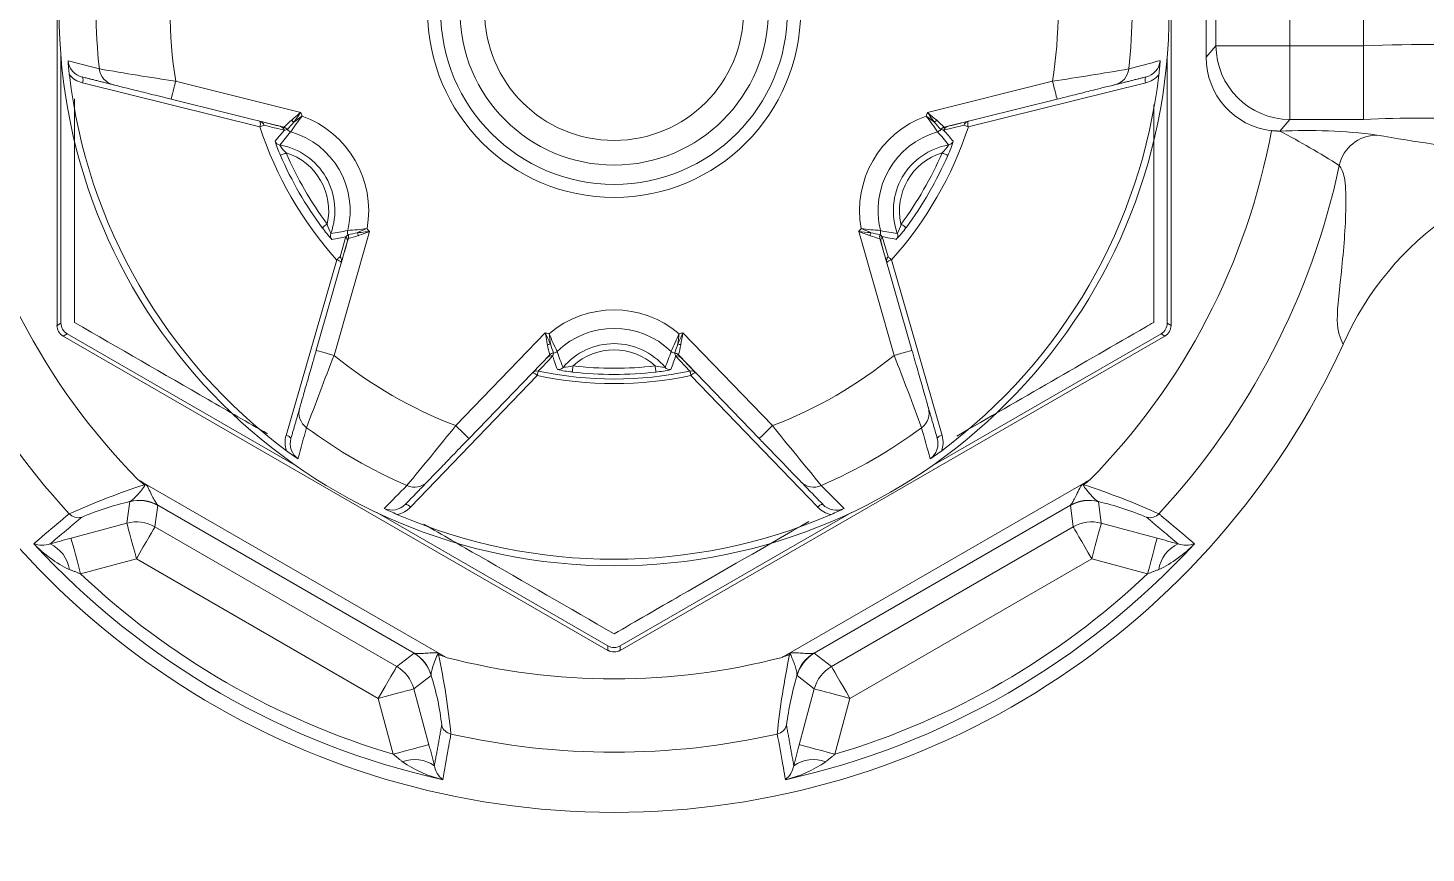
# Model space of a CAD drawing. Extents: x 7 to 113, y 1 to 87.
# Drawn here: x 106.497 to 107.631, y 35.435 to 36.104 of the extents above; entities that cross this region are included whole.
import ezdxf

# ---------------------------------------------------------------- set-up
doc = ezdxf.new("R2010")
doc.units = 0
doc.header["$MEASUREMENT"] = 0
doc.layers.add('OBJECT', color=7, linetype='CONTINUOUS')

msp = doc.modelspace()

# ---------------------------------------------------------------- linework, layer by layer
at = {"layer": 'OBJECT', "lineweight": 15}
for p, q in [((106.5211, 36.3732), (106.5211, 35.8632)), ((107.4243, 35.8632), (107.4243, 36.3732)), ((107.4527, 36.1558), (107.4527, 36.0807)), ((107.4607, 36.1464), (107.4607, 36.09)), ((107.5206, 36.1464), (107.5206, 36.09)), ((107.5802, 36.1464), (107.5802, 36.09)), ((106.5242, 36.0815), (106.5242, 35.8651)), ((107.4212, 35.8651), (107.4212, 36.0815)), ((107.4527, 36.0807), (107.4607, 36.09)), ((107.4607, 36.09), (107.5206, 36.09)), ((107.5206, 36.0301), (107.5206, 36.09)), ((107.5206, 36.09), (107.5802, 36.09)), ((107.5802, 36.0301), (107.5802, 36.09)), ((106.5416, 36.06), (106.6855, 36.0243)), ((106.6172, 36.0613), (106.7187, 36.036)), ((107.2267, 36.036), (107.3282, 36.0613)), ((107.2599, 36.0243), (107.4038, 36.06)), ((106.705, 36.0239), (106.6136, 36.0467)), ((107.3318, 36.0467), (107.2404, 36.0239)), ((106.689, 36.0255), (106.6855, 36.0243)), ((107.2399, 36.0215), (107.2564, 36.0255)), ((107.2599, 36.0243), (107.2564, 36.0255)), ((107.5206, 36.0301), (107.5126, 36.0207)), ((107.5802, 36.0301), (107.5206, 36.0301)), ((106.7744, 35.9394), (106.7456, 35.8388)), ((106.7553, 35.9352), (106.7505, 35.9189)), ((107.1998, 35.8388), (107.171, 35.9394)), ((107.1949, 35.9189), (107.1901, 35.9352)), ((106.7312, 35.843), (106.7572, 35.9336)), ((107.1882, 35.9336), (107.2142, 35.843)), ((106.7478, 35.9164), (106.7067, 35.774)), ((107.2387, 35.774), (107.1976, 35.9164)), ((106.5211, 35.8632), (106.5242, 35.8651)), ((106.5292, 35.8564), (106.5261, 35.8546)), ((106.5261, 35.8546), (106.9677, 35.5996)), ((106.5292, 35.8564), (106.7167, 35.7482)), ((106.8443, 35.7819), (106.9169, 35.8571)), ((106.9777, 35.5996), (107.4193, 35.8546)), ((107.0285, 35.8571), (107.1011, 35.7819)), ((107.2287, 35.7482), (107.4162, 35.8564)), ((107.4193, 35.8546), (107.4162, 35.8564)), ((107.4212, 35.8651), (107.4243, 35.8632)), ((106.9205, 35.8392), (106.8551, 35.7714)), ((107.0225, 35.8384), (107.0342, 35.8262)), ((107.0903, 35.7714), (107.0249, 35.8392)), ((106.8076, 35.7158), (106.9104, 35.8225)), ((107.035, 35.8225), (107.1378, 35.7158)), ((106.5869, 35.738), (106.8363, 35.594)), ((107.1091, 35.594), (107.3585, 35.738)), ((106.5777, 35.7028), (106.58, 35.7203)), ((107.3654, 35.7203), (107.3677, 35.7028)), ((106.6027, 35.7173), (106.6004, 35.6998)), ((106.8106, 35.5974), (106.6027, 35.7174)), ((106.7802, 35.7115), (106.9677, 35.6032)), ((106.9777, 35.6032), (107.1652, 35.7115)), ((107.3427, 35.7174), (107.1348, 35.5974)), ((107.345, 35.6998), (107.3427, 35.7173)), ((106.5324, 35.6907), (106.5777, 35.7028)), ((106.7965, 35.5866), (106.6004, 35.6998)), ((107.345, 35.6998), (107.1489, 35.5866)), ((107.3677, 35.7028), (107.413, 35.6907)), ((106.5854, 35.6739), (106.5401, 35.6617)), ((106.5854, 35.6739), (106.7815, 35.5607)), ((107.1639, 35.5607), (107.36, 35.6739)), ((107.4052, 35.6617), (107.36, 35.6739)), ((106.7965, 35.5866), (106.8105, 35.5973)), ((106.9677, 35.5996), (106.9677, 35.6032)), ((106.9777, 35.6032), (106.9777, 35.5996)), ((107.1349, 35.5973), (107.1489, 35.5866)), ((106.8244, 35.5791), (106.8104, 35.5684)), ((107.1349, 35.5684), (107.121, 35.5791)), ((106.7936, 35.5154), (106.7815, 35.5607)), ((106.8104, 35.5684), (106.8226, 35.5231)), ((107.1228, 35.5231), (107.1349, 35.5684)), ((107.1639, 35.5607), (107.1518, 35.5154))]:
    msp.add_line(p, q, dxfattribs=at)
at = {"layer": 'OBJECT', "lineweight": 15, "flags": 128}
for points in [[(106.6172, 36.0613), (106.6165, 36.0584), (106.6158, 36.0557), (106.6152, 36.0532), (106.6146, 36.051), (106.6142, 36.0492), (106.6138, 36.0478), (106.6136, 36.047), (106.6136, 36.0467)], [(107.3318, 36.0467), (107.3318, 36.047), (107.3316, 36.0478), (107.3312, 36.0492), (107.3308, 36.051), (107.3302, 36.0532), (107.3296, 36.0557), (107.3289, 36.0584), (107.3282, 36.0613)], [(106.7068, 36.0031), (106.7059, 36.0027), (106.7051, 36.0024), (106.7043, 36.002), (106.7036, 36.0017), (106.703, 36.0015), (106.7026, 36.0013), (106.7023, 36.0012), (106.7022, 36.0011)], [(107.2432, 36.0011), (107.2431, 36.0012), (107.2428, 36.0013), (107.2424, 36.0015), (107.2418, 36.0017), (107.2411, 36.002), (107.2403, 36.0024), (107.2395, 36.0027), (107.2386, 36.0031)], [(106.736, 35.9425), (106.7361, 35.9426), (106.7364, 35.9428), (106.7368, 35.943), (106.7373, 35.9434), (106.7379, 35.9439), (106.7386, 35.9444), (106.7393, 35.9449), (106.7401, 35.9455)], [(107.2053, 35.9455), (107.2061, 35.9449), (107.2068, 35.9444), (107.2075, 35.9439), (107.2081, 35.9434), (107.2086, 35.943), (107.209, 35.9428), (107.2092, 35.9426), (107.2093, 35.9425)], [(106.7505, 35.9189), (106.7505, 35.9188), (106.7503, 35.9187), (106.75, 35.9185), (106.7497, 35.9182), (106.7493, 35.9178), (106.7488, 35.9174), (106.7483, 35.9169), (106.7478, 35.9164)], [(107.1949, 35.9189), (107.1949, 35.9188), (107.1951, 35.9187), (107.1953, 35.9185), (107.1957, 35.9182), (107.1961, 35.9178), (107.1965, 35.9174), (107.1971, 35.9169), (107.1976, 35.9164)], [(106.7456, 35.8388), (106.7428, 35.8396), (106.7401, 35.8404), (106.7376, 35.8411), (106.7354, 35.8417), (106.7336, 35.8423), (106.7323, 35.8426), (106.7315, 35.8429), (106.7312, 35.843)], [(107.2142, 35.843), (107.2139, 35.8429), (107.2131, 35.8426), (107.2118, 35.8423), (107.21, 35.8417), (107.2078, 35.8411), (107.2053, 35.8404), (107.2026, 35.8396), (107.1998, 35.8388)], [(106.9112, 35.8262), (106.9111, 35.8261), (106.9111, 35.8259), (106.911, 35.8255), (106.9109, 35.8251), (106.9108, 35.8246), (106.9107, 35.824), (106.9106, 35.8233), (106.9104, 35.8225)], [(106.9394, 35.8304), (106.9393, 35.8294), (106.9392, 35.8285), (106.9391, 35.8277), (106.939, 35.8269), (106.9389, 35.8263), (106.9389, 35.8258), (106.9388, 35.8255), (106.9388, 35.8254)], [(107.0066, 35.8254), (107.0065, 35.8255), (107.0065, 35.8258), (107.0064, 35.8263), (107.0064, 35.8269), (107.0063, 35.8277), (107.0062, 35.8285), (107.0061, 35.8294), (107.006, 35.8304)], [(107.0342, 35.8262), (107.0342, 35.8261), (107.0343, 35.8259), (107.0344, 35.8255), (107.0344, 35.8251), (107.0346, 35.8246), (107.0347, 35.824), (107.0348, 35.8233), (107.035, 35.8225)], [(106.8443, 35.7819), (106.8464, 35.7798), (106.8484, 35.7779), (106.8503, 35.7761), (106.8519, 35.7745), (106.8532, 35.7732), (106.8542, 35.7722), (106.8549, 35.7716), (106.8551, 35.7714)], [(107.1011, 35.7819), (107.099, 35.7798), (107.097, 35.7779), (107.0951, 35.7761), (107.0935, 35.7745), (107.0921, 35.7732), (107.0911, 35.7722), (107.0905, 35.7716), (107.0903, 35.7714)], [(106.5777, 35.7028), (106.5779, 35.702), (106.5784, 35.7002), (106.5791, 35.6974), (106.5801, 35.6938), (106.5812, 35.6895), (106.5825, 35.6846), (106.584, 35.6793), (106.5854, 35.6739)], [(106.6004, 35.6998), (106.6, 35.6991), (106.599, 35.6975), (106.5976, 35.695), (106.5957, 35.6917), (106.5935, 35.6879), (106.591, 35.6835), (106.5882, 35.6788), (106.5854, 35.6739)], [(107.36, 35.6739), (107.3571, 35.6788), (107.3544, 35.6835), (107.3519, 35.6879), (107.3496, 35.6917), (107.3478, 35.695), (107.3463, 35.6975), (107.3454, 35.6991), (107.345, 35.6998)], [(107.36, 35.6739), (107.3614, 35.6793), (107.3628, 35.6846), (107.3642, 35.6895), (107.3653, 35.6938), (107.3663, 35.6974), (107.367, 35.7002), (107.3675, 35.702), (107.3677, 35.7028)], [(106.5324, 35.6907), (106.5326, 35.6899), (106.5331, 35.688), (106.5338, 35.6853), (106.5348, 35.6817), (106.536, 35.6774), (106.5373, 35.6725), (106.5387, 35.6672), (106.5401, 35.6617)], [(107.4052, 35.6617), (107.4067, 35.6672), (107.4081, 35.6725), (107.4094, 35.6774), (107.4106, 35.6817), (107.4115, 35.6853), (107.4123, 35.688), (107.4128, 35.6899), (107.413, 35.6907)], [(106.7815, 35.5607), (106.7843, 35.5656), (106.7871, 35.5703), (106.7896, 35.5747), (106.7918, 35.5785), (106.7937, 35.5818), (106.7951, 35.5842), (106.7961, 35.5859), (106.7965, 35.5866)], [(107.1489, 35.5866), (107.1493, 35.5859), (107.1503, 35.5842), (107.1517, 35.5818), (107.1536, 35.5785), (107.1558, 35.5747), (107.1583, 35.5703), (107.1611, 35.5656), (107.1639, 35.5607)], [(106.7815, 35.5607), (106.787, 35.5621), (106.7922, 35.5635), (106.7971, 35.5648), (106.8014, 35.566), (106.8051, 35.567), (106.8078, 35.5677), (106.8096, 35.5682), (106.8104, 35.5684)], [(107.1349, 35.5684), (107.1358, 35.5682), (107.1376, 35.5677), (107.1403, 35.567), (107.1439, 35.566), (107.1483, 35.5648), (107.1531, 35.5635), (107.1584, 35.5621), (107.1639, 35.5607)], [(106.7936, 35.5154), (106.7991, 35.5168), (106.8044, 35.5183), (106.8093, 35.5196), (106.8136, 35.5207), (106.8172, 35.5217), (106.8199, 35.5224), (106.8218, 35.5229), (106.8226, 35.5231)], [(107.1228, 35.5231), (107.1236, 35.5229), (107.1254, 35.5224), (107.1282, 35.5217), (107.1318, 35.5207), (107.1361, 35.5196), (107.141, 35.5183), (107.1463, 35.5168), (107.1518, 35.5154)]]:
    msp.add_lwpolyline(points, dxfattribs=at)
at = {"layer": 'OBJECT', "lineweight": 15}
for radius in [0.45, 0.1512, 0.1406, 0.125, 0.105]:
    msp.add_circle((106.9727, 36.1182), radius, dxfattribs=at)
for centre, radius, start, end in [((106.9727, 36.1182), 0.36, 170.8963, 189.1037), ((106.9727, 36.1182), 0.36, 350.8963, 9.1037), ((106.9727, 36.1182), 0.42, 173.5827, 186.4173), ((106.9727, 36.1182), 0.42, 353.5827, 6.4173), ((107.5208, 36.0903), 0.0601, 180.228, 269.8004), ((107.6382, 34.5695), 1.5216, 82.764, 92.1845), ((106.7417, 36.0906), 0.2121, 183.4417, 186.533), ((101.5165, 16.8533), 19.8676, 75.30806, 75.38365), ((106.5451, 36.0794), 0.0152, 185.7318, 256.3228), ((107.1459, 39.5162), 3.4952, 260.2732, 261.2999), ((106.5702, 36.0729), 0.015, 186.3302, 255.9743), ((106.8219, 39.3781), 3.3553, 278.6787, 279.7482), ((107.3751, 36.0729), 0.015, 284.0257, 353.6698), ((112.6262, 16.0986), 20.6477, 104.61778, 104.69051), ((107.4003, 36.0794), 0.0152, 283.6018, 354.3436), ((107.2037, 36.0906), 0.2121, 353.467, 356.5583), ((107.5126, 36.0806), 0.0599, 179.9539, 263.3089), ((106.9727, 36.1182), 0.4447, 186.6768, 233.3232), ((106.5465, 36.0798), 0.0204, 220.6094, 256.1207), ((106.5366, 36.0622), 0.00554, 335.9062, 25.8783), ((106.9727, 36.1182), 0.4447, 306.6768, 353.3232), ((107.4088, 36.0622), 0.00554, 154.1217, 204.0938), ((107.3989, 36.0798), 0.0204, 283.8793, 319.3906), ((108.4328, 34.8109), 2.1069, 144.447, 144.715), ((106.9727, 36.1182), 0.267, 197.9465, 198.617), ((106.9727, 36.1182), 0.267, 341.383, 342.0535), ((106.6444, 35.3306), 0.9146, 49.8381, 50.4563), ((106.6842, 36.0239), 0.005, 18.057, 75.9824), ((106.6804, 36.0265), 0.00556, 336.681, 23.8449), ((106.7008, 36.0198), 0.00499, 19.831, 75.9982), ((106.7687, 35.9624), 0.0885, 130.5862, 135.9882), ((106.8039, 35.9435), 0.1241, 137.1262, 140.7354), ((106.9022, 35.8922), 0.2305, 142.3547, 146.2675), ((106.7052, 36.0213), 0.0102, 40.4498, 54.7304), ((106.9542, 35.7161), 0.3943, 126.5051, 127.7243), ((106.6922, 35.9563), 0.0815, 349.7036, 70.2964), ((107.2532, 35.9563), 0.0815, 109.7036, 190.2964), ((107.0437, 35.8926), 0.2299, 33.7269, 37.6508), ((106.9912, 35.7161), 0.3943, 52.2757, 53.4949), ((107.2402, 36.0213), 0.0102, 125.2696, 139.5502), ((107.1414, 35.9434), 0.1242, 39.2668, 42.8715), ((107.1693, 35.9545), 0.0993, 44.3056, 49.1201), ((107.2446, 36.0198), 0.00499, 104.0018, 160.169), ((107.2611, 36.0239), 0.005, 104.0176, 161.943), ((107.265, 36.0265), 0.00556, 156.1551, 203.319), ((107.6242, 35.1483), 0.883, 80.4996, 92.8567), ((106.9727, 36.1182), 0.5417, 190.3234, 224.5811), ((106.9727, 36.1182), 0.3022, 198.1041, 221.8959), ((106.8587, 35.8888), 0.1981, 138.4539, 142.4648), ((106.7038, 36.019), 0.005, 36.5467, 75.9616), ((106.7038, 36.0191), 0.00499, 36.2926, 75.9892), ((106.7119, 36.025), 0.005, 216.5274, 254.0032), ((106.6922, 35.9563), 0.0665, 345.9657, 74.0343), ((107.2532, 35.9563), 0.0665, 105.9657, 194.0343), ((106.9727, 36.1182), 0.3022, 318.1041, 341.8959), ((107.2335, 36.025), 0.005, 285.9968, 323.4726), ((107.0917, 35.893), 0.1916, 37.4674, 41.6139), ((107.2416, 36.019), 0.005, 104.0384, 143.4533), ((107.2416, 36.0191), 0.00499, 104.0108, 143.7074), ((107.2341, 36.0006), 0.0217, 74.3823, 80.6851), ((107.0783, 35.8749), 0.2182, 39.1465, 42.2158), ((106.9727, 36.1182), 0.5417, 315.4189, 349.6766), ((107.535, 35.5924), 0.4289, 82.4981, 93.0043), ((107.2397, 35.4928), 0.5942, 57.3071, 62.6698), ((107.5913, 35.9863), 0.0313, 90.5579, 167.8085), ((107.8392, 37.4109), 1.4152, 259.9002, 267.616), ((106.7025, 36.0144), 0.005, 201.0591, 259.8717), ((106.7626, 36.0304), 0.0671, 195.3878, 205.8867), ((106.6922, 35.9563), 0.0541, 340.0798, 79.9202), ((106.7212, 36.0199), 0.0221, 208.1087, 229.4319), ((106.6922, 35.9563), 0.0491, 347.2936, 72.7064), ((106.9727, 36.1182), 0.2898, 203.404, 216.596), ((107.2532, 35.9563), 0.0541, 100.0798, 199.9202), ((107.2532, 35.9563), 0.0491, 107.2936, 192.7064), ((106.9727, 36.1182), 0.2898, 323.404, 336.596), ((107.2171, 36.0257), 0.0312, 313.6951, 328.7643), ((107.1813, 36.031), 0.0688, 334.2391, 344.4864), ((107.2429, 36.0144), 0.005, 280.1283, 338.9409), ((106.9727, 36.1182), 0.6012, 192.0302, 222.7145), ((106.9727, 36.1182), 0.2948, 203.404, 216.596), ((106.9727, 36.1182), 0.2948, 323.404, 336.596), ((106.9727, 36.1182), 0.6012, 317.2855, 347.9698), ((107.793, 35.7468), 0.2505, 92.8861, 156.2096), ((106.7704, 35.9529), 0.0312, 193.6986, 208.7609), ((107.1835, 35.9496), 0.0222, 328.1333, 349.4072), ((106.7929, 35.9812), 0.0687, 214.237, 224.4864), ((106.7477, 35.9361), 0.005, 160.1185, 218.9464), ((106.718, 36.1282), 0.192, 277.4747, 281.6124), ((106.7092, 36.1481), 0.2179, 279.1429, 282.2178), ((106.7402, 35.9507), 0.0217, 314.3727, 320.6843), ((106.7515, 35.9319), 0.00499, 344.0097, 40.1568), ((106.7615, 35.9389), 0.005, 166.0017, 203.4681), ((106.7414, 36.173), 0.2333, 273.7542, 277.6205), ((106.7524, 35.9349), 0.00499, 344.0052, 23.6994), ((106.7371, 36.0588), 0.1235, 279.2541, 282.8812), ((106.7524, 35.935), 0.005, 344.0383, 23.4542), ((106.7357, 36.0196), 0.0886, 284.013, 289.4103), ((106.6229, 36.285), 0.3744, 292.242, 293.526), ((106.755, 35.935), 0.0102, 5.3047, 19.5253), ((106.5196, 36.6197), 0.7265, 289.758, 290.5363), ((106.9727, 36.1182), 0.267, 221.383, 222.0535), ((106.9727, 36.1182), 0.267, 317.9465, 318.617), ((107.3447, 37.7189), 1.788, 264.4231, 264.7388), ((107.4258, 36.6197), 0.7265, 249.4637, 250.242), ((107.2034, 36.1676), 0.2279, 262.3337, 266.2916), ((107.3225, 36.285), 0.3744, 246.474, 247.758), ((107.1904, 35.935), 0.0102, 160.4747, 174.6953), ((107.2097, 36.0195), 0.0886, 250.5888, 255.9879), ((107.2091, 36.0629), 0.1277, 257.1784, 260.6863), ((107.193, 35.935), 0.005, 156.5458, 195.9617), ((107.193, 35.9349), 0.00499, 156.3006, 195.9948), ((107.1838, 35.9389), 0.005, 336.5319, 13.9983), ((107.2282, 36.1333), 0.1972, 258.4418, 262.4711), ((107.1939, 35.9319), 0.00499, 139.8432, 195.9903), ((107.1538, 35.9801), 0.067, 315.383, 325.8936), ((107.1977, 35.9361), 0.005, 321.0536, 19.8815), ((106.7471, 35.9109), 0.00556, 36.1607, 83.3164), ((106.7468, 35.9156), 0.005, 344.0117, 41.9474), ((107.1986, 35.9156), 0.005, 138.0526, 195.9883), ((107.1983, 35.9109), 0.00556, 96.6836, 143.8393), ((106.9727, 35.7943), 0.0815, 49.7036, 130.2964), ((106.531, 35.8632), 0.01, 179.9965, 240.0049), ((106.5342, 35.8651), 0.01, 179.996, 240.0054), ((108.7132, 36.6734), 1.9731, 204.4378, 204.7239), ((106.9727, 36.1182), 0.267, 257.9465, 258.617), ((107.1342, 35.9446), 0.2316, 202.3647, 206.2589), ((107.3143, 35.9015), 0.3968, 186.5102, 187.7215), ((106.9727, 35.7943), 0.0665, 45.9657, 134.0343), ((106.8091, 35.9456), 0.2339, 333.7602, 337.6161), ((106.6311, 35.9015), 0.3968, 352.2785, 353.4898), ((106.9727, 36.1182), 0.267, 281.383, 282.0535), ((106.2277, 35.9912), 0.8119, 349.8003, 350.4967), ((107.4112, 35.8651), 0.01, 299.9951, 0.0035), ((107.4143, 35.8632), 0.01, 299.9946, 0.004), ((106.9727, 36.1182), 0.65, 204.5823, 335.4177), ((106.9229, 35.8381), 0.0102, 100.4756, 114.698), ((107.0058, 35.8637), 0.0887, 190.5911, 195.986), ((107.0396, 35.8847), 0.124, 197.1255, 200.736), ((106.9727, 35.7943), 0.0541, 40.0798, 139.9202), ((106.9727, 35.7943), 0.0491, 47.2936, 132.7064), ((106.9059, 35.8846), 0.1239, 339.2625, 342.876), ((107.0225, 35.8381), 0.0102, 65.302, 79.5244), ((106.9395, 35.8637), 0.0888, 344.0173, 349.4056), ((109.8737, 34.6179), 3.3579, 158.6793, 159.748), ((106.9727, 36.1182), 0.36, 230.8963, 249.1037), ((106.6831, 36.0547), 0.3229, 314.9387, 317.9472), ((106.922, 35.8335), 0.00499, 79.8377, 135.9932), ((106.9241, 35.8358), 0.005, 96.5327, 135.9758), ((106.9241, 35.8358), 0.00499, 96.3163, 135.9835), ((106.923, 35.8457), 0.00501, 276.5457, 313.9868), ((107.1142, 35.9048), 0.1979, 198.4521, 202.4661), ((106.8367, 35.9027), 0.192, 337.472, 341.6098), ((106.8144, 35.9052), 0.2186, 339.1476, 342.2116), ((107.0224, 35.8457), 0.00501, 226.0132, 263.4543), ((107.0212, 35.8358), 0.005, 44.0242, 83.4673), ((107.0213, 35.8358), 0.00499, 44.0165, 83.6837), ((107.0014, 35.833), 0.0218, 14.3929, 20.6655), ((107.0234, 35.8335), 0.00499, 44.0068, 100.1623), ((106.9727, 36.1182), 0.36, 290.8963, 309.1037), ((104.0481, 34.609), 3.3831, 20.256, 21.3167), ((106.9101, 35.8213), 0.00499, 78.0508, 136.0001), ((106.9059, 35.8192), 0.00556, 36.6852, 83.8532), ((106.9727, 36.1182), 0.3022, 258.1041, 281.8959), ((106.9727, 36.1182), 0.2985, 258.1041, 281.8959), ((106.9275, 35.8324), 0.005, 261.041, 319.8949), ((106.9436, 35.8923), 0.067, 255.3804, 265.8928), ((106.9321, 35.8512), 0.022, 268.0714, 289.4609), ((106.9727, 36.1182), 0.2948, 263.404, 276.596), ((106.9727, 36.1182), 0.2898, 263.404, 276.596), ((107.0147, 35.8603), 0.0312, 253.6952, 268.7724), ((107.0015, 35.8939), 0.0687, 274.2319, 284.4949), ((107.0179, 35.8324), 0.005, 220.1051, 278.959), ((107.0353, 35.8213), 0.00499, 43.9999, 101.9492), ((107.0394, 35.8192), 0.00556, 96.1468, 143.3148), ((106.9727, 36.8182), 3.0068, 199.7991, 266.1975), ((106.9727, 36.8182), 3.0068, 273.8025, 340.2009), ((106.9727, 36.8182), 2.9472, 200.4368, 266.0663), ((106.7322, 35.7923), 0.015, 164.0239, 233.6728), ((106.9727, 36.8182), 2.9472, 273.9337, 339.5632), ((107.2131, 35.7923), 0.015, 306.3272, 15.9761), ((87.6898, 40.9904), 19.7337, 344.61521, 344.69131), ((106.9727, 36.1182), 0.42, 233.5827, 246.4173), ((104.1807, 37.9149), 3.4124, 320.2604, 321.312), ((109.7262, 37.8835), 3.3627, 218.6803, 219.7474), ((106.9727, 36.1182), 0.42, 293.5827, 306.4173), ((127.9676, 41.4602), 21.5091, 195.31184, 195.38165), ((106.7263, 35.7683), 0.0204, 163.8524, 199.4212), ((106.7061, 35.7685), 0.00554, 34.1359, 84.0761), ((106.7252, 35.7673), 0.0151, 163.5075, 234.4367), ((107.2201, 35.7673), 0.0152, 305.5946, 16.4612), ((107.2392, 35.7685), 0.00554, 95.9239, 145.8641), ((106.9727, 36.8182), 3.76, 279.0637, 343.7593), ((106.8318, 35.9298), 0.2095, 233.4483, 236.5779), ((107.1136, 35.9298), 0.2095, 303.4221, 306.5517), ((106.7778, 35.1622), 0.6012, 108.01, 114.242), ((106.5259, 35.7822), 0.0818, 323.8264, 324.4202), ((120.8427, 21.8457), 19.7467, 135.30852, 135.38457), ((106.8107, 35.747), 0.015, 246.3263, 315.9794), ((107.1347, 35.747), 0.015, 224.0206, 293.6737), ((93.4807, 22.2192), 19.2153, 44.61438, 44.69253), ((107.4195, 35.7822), 0.0818, 215.5798, 216.1736), ((107.1676, 35.1622), 0.6012, 65.758, 71.99), ((106.6266, 35.511), 0.2144, 102.5786, 113.5981), ((106.5877, 35.6912), 0.03, 60.0662, 104.9356), ((106.5878, 35.6913), 0.03, 60.2556, 104.644), ((107.3576, 35.6913), 0.03, 75.356, 119.7444), ((107.3577, 35.6912), 0.03, 75.0644, 119.9338), ((107.3187, 35.511), 0.2144, 66.4019, 77.4214), ((106.5383, 35.7172), 0.01, 222.5874, 284.5515), ((106.7925, 35.7286), 0.0152, 245.7293, 316.3256), ((106.8781, 35.898), 0.205, 243.3885, 246.5861), ((106.7929, 35.73), 0.0205, 280.6165, 316.1079), ((106.9727, 36.1182), 0.4447, 246.6768, 293.3232), ((106.8031, 35.7125), 0.00554, 35.9022, 85.8772), ((107.1423, 35.7125), 0.00554, 94.1228, 144.0978), ((107.1525, 35.73), 0.0205, 223.8921, 259.3835), ((107.1529, 35.7285), 0.0152, 223.5982, 294.3468), ((107.0673, 35.898), 0.205, 293.4139, 296.6115), ((107.4071, 35.7172), 0.01, 255.4485, 317.4126), ((106.5854, 35.6738), 0.03, 60.0657, 104.9331), ((107.36, 35.6738), 0.03, 75.0669, 119.9343), ((106.9727, 36.1182), 0.6388, 222.5667, 257.4333), ((106.509, 35.7035), 0.0186, 248.6018, 290.0047), ((106.5717, 35.7515), 0.0954, 223.2681, 244.8167), ((106.5041, 35.6611), 0.0273, 8.6268, 65.5155), ((106.9727, 36.1182), 0.6388, 282.5667, 317.4333), ((107.3737, 35.7515), 0.0954, 295.1833, 316.7319), ((107.4413, 35.6611), 0.0273, 114.4845, 171.3732), ((107.4364, 35.7035), 0.0186, 249.9953, 291.3982), ((106.9727, 36.1182), 0.6289, 226.5431, 253.4569), ((106.9727, 36.1182), 0.6289, 286.5431, 313.4569), ((106.7954, 35.5713), 0.03, 15.0677, 59.9326), ((106.7954, 35.5714), 0.03, 15.3608, 59.74), ((106.2029, 35.8775), 0.6875, 335.8562, 335.9269), ((106.2456, 35.472), 0.5978, 5.7405, 12.0077), ((106.9727, 36.1182), 0.5417, 255.4189, 284.5811), ((106.9727, 35.6119), 0.01, 239.9929, 300.0071), ((106.9727, 35.6083), 0.01, 240.0055, 299.9945), ((107.7505, 35.464), 0.6491, 168.24, 174.0118), ((107.7425, 35.8775), 0.6875, 204.0731, 204.1438), ((107.1499, 35.5714), 0.03, 120.26, 164.6392), ((107.15, 35.5713), 0.03, 120.0674, 164.9323), ((106.7814, 35.5606), 0.03, 15.0677, 59.9325), ((107.164, 35.5606), 0.03, 120.0675, 164.9323), ((106.6199, 35.5149), 0.2144, 6.4012, 17.4209), ((107.3728, 35.505), 0.2625, 163.592, 172.5858), ((106.8425, 35.5415), 0.01, 195.4491, 257.4161), ((107.1028, 35.5415), 0.01, 282.5839, 344.5509), ((106.9727, 36.1182), 0.6012, 257.2855, 282.7145), ((106.8111, 35.4838), 0.0273, 54.4849, 111.3724), ((106.8555, 35.5873), 0.0951, 235.1512, 256.7642), ((106.8453, 35.5093), 0.0186, 190.0079, 231.3866), ((107.0899, 35.5873), 0.0951, 283.2358, 304.8488), ((107.1, 35.5093), 0.0186, 308.6134, 349.9921), ((107.1343, 35.4838), 0.0273, 68.6276, 125.5151)]:
    msp.add_arc(centre, radius, start, end, dxfattribs=at)
for points in [[(106.5666, 36.0584), (106.5415, 36.0647)], [(107.4038, 36.0647), (107.3788, 36.0584)], [(106.6855, 36.0288), (106.702, 36.0247)], [(107.2434, 36.0247), (107.2599, 36.0288)], [(106.705, 36.0239), (106.705, 36.0239)], [(106.7078, 36.022), (106.7078, 36.022)], [(107.2376, 36.022), (107.2376, 36.022)], [(107.2404, 36.0239), (107.2404, 36.0239)], [(107.5056, 36.0212), (107.5126, 36.0207)], [(106.7569, 35.9369), (106.757, 35.9369)], [(107.1884, 35.9369), (107.1885, 35.9369)], [(106.7563, 35.9306), (106.7516, 35.9142)], [(106.7572, 35.9336), (106.7572, 35.9336)], [(107.1882, 35.9336), (107.1882, 35.9336)], [(107.1938, 35.9142), (107.1891, 35.9306)], [(106.9065, 35.8247), (106.9184, 35.837)], [(106.9205, 35.8392), (106.9205, 35.8393)], [(106.9236, 35.8408), (106.9236, 35.8407)], [(107.0218, 35.8407), (107.0218, 35.8408)], [(107.0248, 35.8393), (107.0249, 35.8392)], [(107.027, 35.837), (107.0388, 35.8247)], [(106.7107, 35.7716), (106.7179, 35.7965)], [(107.2275, 35.7965), (107.2347, 35.7716)], [(106.8215, 35.7366), (106.8035, 35.7181)], [(107.1419, 35.7181), (107.1239, 35.7366)], [(106.58, 35.7203), (106.5802, 35.7204)], [(107.3652, 35.7204), (107.3654, 35.7203)], [(106.5408, 35.7075), (106.5154, 35.6859)], [(106.6027, 35.7174), (106.6027, 35.7173)], [(107.3427, 35.7173), (107.3427, 35.7174)], [(107.43, 35.6859), (107.4046, 35.7075)], [(106.5154, 35.6859), (106.5324, 35.6907)], [(107.413, 35.6907), (107.43, 35.6859)], [(106.5401, 35.6617), (106.5311, 35.6652)], [(107.4143, 35.6652), (107.4052, 35.6617)], [(106.8105, 35.5973), (106.8106, 35.5974)], [(107.1348, 35.5974), (107.1349, 35.5973)], [(106.8244, 35.5794), (106.8244, 35.5791)], [(107.121, 35.5791), (107.121, 35.5794)], [(106.827, 35.5061), (106.8329, 35.5388)], [(107.1125, 35.5388), (107.1184, 35.5061)], [(106.8011, 35.5093), (106.7936, 35.5154)], [(106.8226, 35.5231), (106.827, 35.5061)], [(107.1184, 35.5061), (107.1228, 35.5231)], [(107.1518, 35.5154), (107.1443, 35.5093)]]:
    msp.add_open_spline(points, degree=1, dxfattribs=at)
for points, knots in [([(106.6136, 36.0467), (106.6079, 36.0481), (106.5966, 36.0509), (106.5818, 36.0546), (106.5714, 36.0572), (106.5673, 36.0582), (106.5667, 36.0584), (106.5666, 36.0584)], [0, 0, 0, 0, 0.244965, 0.490376, 0.723034, 0.938926, 1, 1, 1, 1]), ([(107.3788, 36.0584), (107.378, 36.0582), (107.3766, 36.0579), (107.3686, 36.0559), (107.3571, 36.053), (107.3442, 36.0498), (107.3355, 36.0476), (107.3318, 36.0467)], [0, 0, 0, 0, 0.20417, 0.408137, 0.617899, 0.840882, 1, 1, 1, 1]), ([(106.5352, 36.047), (106.5352, 36.0286), (106.5352, 35.9677), (106.5352, 35.9076), (106.5352, 35.8656)], [0, 0, 0, 0, 0.301747, 1, 1, 1, 1]), ([(106.7111, 36.0296), (106.7118, 36.0302), (106.7142, 36.0322), (106.7168, 36.0344), (106.7186, 36.0359), (106.7187, 36.036)], [0, 0, 0, 0, 0.30607, 0.981663, 1, 1, 1, 1]), ([(107.2324, 36.0279), (107.2319, 36.0287), (107.2301, 36.0312), (107.2281, 36.034), (107.2267, 36.0359), (107.2267, 36.036)], [0, 0, 0, 0, 0.305803, 0.981651, 1, 1, 1, 1]), ([(107.4102, 35.8656), (107.4102, 35.9073), (107.4102, 35.9658), (107.4102, 36.0251), (107.4102, 36.0422)], [0, 0, 0, 0, 0.71122, 1, 1, 1, 1]), ([(106.7055, 36.0215), (106.7053, 36.0215), (106.7047, 36.0217), (106.7018, 36.0224), (106.6964, 36.0237), (106.6917, 36.0248), (106.689, 36.0255)], [0, 0, 0, 0, 0.024416, 0.122079, 0.512732, 1, 1, 1, 1]), ([(106.702, 36.0247), (106.7021, 36.0246), (106.703, 36.0244), (106.7041, 36.0241), (106.705, 36.0239)], [0, 0, 0, 0, 0.150182, 1, 1, 1, 1]), ([(107.2404, 36.0239), (107.2408, 36.024), (107.2419, 36.0243), (107.2428, 36.0245), (107.2434, 36.0247)], [0, 0, 0, 0, 0.32317, 1, 1, 1, 1]), ([(106.6979, 36.0126), (106.6994, 36.0144), (106.7019, 36.0175), (106.7044, 36.0203), (106.7055, 36.0215)], [0, 0, 0, 0, 0.598184, 1, 1, 1, 1]), ([(106.7078, 36.022), (106.7071, 36.0219), (106.7063, 36.0217), (106.7056, 36.0215), (106.7055, 36.0215)], [0, 0, 0, 0, 0.849806, 1, 1, 1, 1]), ([(107.5638, 35.8478), (107.5615, 35.8528), (107.5569, 35.863), (107.5632, 35.9102), (107.5666, 35.9546), (107.5655, 35.985), (107.5623, 35.9903), (107.5607, 35.9929)], [0, 0, 0, 0, 0.239384, 0.493145, 0.754612, 0.880288, 1, 1, 1, 1]), ([(106.7646, 35.9384), (106.7656, 35.9385), (106.7686, 35.9388), (106.772, 35.9391), (106.7744, 35.9394), (106.7744, 35.9394)], [0, 0, 0, 0, 0.305813, 0.98165, 1, 1, 1, 1]), ([(107.1885, 35.9369), (107.1889, 35.9364), (107.1895, 35.9358), (107.19, 35.9352), (107.1901, 35.9352)], [0, 0, 0, 0, 0.849806, 1, 1, 1, 1]), ([(107.2016, 35.933), (107.1992, 35.9334), (107.1954, 35.9341), (107.1916, 35.9348), (107.1901, 35.9352)], [0, 0, 0, 0, 0.598184, 1, 1, 1, 1]), ([(106.7572, 35.9336), (106.7571, 35.9332), (106.7567, 35.932), (106.7565, 35.9312), (106.7563, 35.9306)], [0, 0, 0, 0, 0.32317, 1, 1, 1, 1]), ([(107.1891, 35.9306), (107.189, 35.9307), (107.1888, 35.9315), (107.1885, 35.9326), (107.1882, 35.9336)], [0, 0, 0, 0, 0.150182, 1, 1, 1, 1]), ([(106.5352, 35.8656), (106.5712, 35.8448), (106.6231, 35.8149), (106.6756, 35.7845), (106.6917, 35.7753)], [0, 0, 0, 0, 0.695136, 1, 1, 1, 1]), ([(106.9186, 35.8474), (106.9185, 35.8483), (106.9179, 35.8513), (106.9173, 35.8547), (106.9169, 35.857), (106.9169, 35.8571)], [0, 0, 0, 0, 0.306069, 0.981678, 1, 1, 1, 1]), ([(107.0244, 35.8481), (107.0247, 35.849), (107.026, 35.8518), (107.0275, 35.8549), (107.0284, 35.857), (107.0285, 35.8571)], [0, 0, 0, 0, 0.305821, 0.981641, 1, 1, 1, 1]), ([(107.2505, 35.7734), (107.3018, 35.803), (107.3554, 35.834), (107.408, 35.8644), (107.4102, 35.8656)], [0, 0, 0, 0, 0.958358, 1, 1, 1, 1]), ([(106.7179, 35.7965), (106.7181, 35.7972), (106.7185, 35.7986), (106.7207, 35.8066), (106.724, 35.8179), (106.7277, 35.8307), (106.7301, 35.8393), (106.7312, 35.843)], [0, 0, 0, 0, 0.20417, 0.40814, 0.617899, 0.840883, 1, 1, 1, 1]), ([(106.9184, 35.837), (106.9185, 35.8371), (106.9191, 35.8377), (106.9199, 35.8385), (106.9205, 35.8392)], [0, 0, 0, 0, 0.150182, 1, 1, 1, 1]), ([(106.9236, 35.8407), (106.9233, 35.84), (106.9231, 35.8393), (106.9229, 35.8386), (106.9228, 35.8384)], [0, 0, 0, 0, 0.849807, 1, 1, 1, 1]), ([(106.9267, 35.8274), (106.9259, 35.8296), (106.9245, 35.8333), (106.9233, 35.837), (106.9228, 35.8384)], [0, 0, 0, 0, 0.598184, 1, 1, 1, 1]), ([(107.0249, 35.8392), (107.0251, 35.839), (107.026, 35.8381), (107.0266, 35.8374), (107.027, 35.837)], [0, 0, 0, 0, 0.32317, 1, 1, 1, 1]), ([(107.2142, 35.843), (107.2158, 35.8374), (107.219, 35.8262), (107.2232, 35.8115), (107.2262, 35.8012), (107.2273, 35.7971), (107.2275, 35.7966), (107.2275, 35.7965)], [0, 0, 0, 0, 0.244969, 0.490375, 0.723032, 0.938925, 1, 1, 1, 1]), ([(106.8551, 35.7714), (106.851, 35.7673), (106.843, 35.7589), (106.8324, 35.7479), (106.8249, 35.7402), (106.8219, 35.7371), (106.8215, 35.7367), (106.8215, 35.7366)], [0, 0, 0, 0, 0.244966, 0.490376, 0.723034, 0.938926, 1, 1, 1, 1]), ([(107.1239, 35.7366), (107.1234, 35.7372), (107.1223, 35.7383), (107.1166, 35.7442), (107.1084, 35.7527), (107.0992, 35.7622), (107.0929, 35.7687), (107.0903, 35.7714)], [0, 0, 0, 0, 0.20417, 0.408136, 0.617896, 0.84088, 1, 1, 1, 1]), ([(107.2387, 35.774), (107.2391, 35.7717), (107.24, 35.7676), (107.2388, 35.7634), (107.2383, 35.7616)], [0, 0, 0, 0, 0.552192, 1, 1, 1, 1]), ([(106.5802, 35.7204), (106.5809, 35.7208), (106.5822, 35.7216), (106.5848, 35.7242), (106.5878, 35.7275), (106.5902, 35.7305), (106.5916, 35.7324), (106.592, 35.733), (106.5922, 35.7334), (106.5922, 35.7336), (106.5922, 35.7337), (106.5922, 35.7338), (106.5922, 35.7339), (106.5921, 35.7339), (106.592, 35.7339), (106.5919, 35.7339), (106.5919, 35.7339)], [0, 0, 0, 0, 0.195254, 0.405032, 0.631158, 0.871025, 0.919812, 0.95032, 0.968708, 0.974994, 0.981366, 0.984371, 0.988051, 0.991381, 0.998346, 1, 1, 1, 1]), ([(106.5919, 35.7339), (106.5906, 35.735), (106.5889, 35.7364), (106.5873, 35.7377), (106.5869, 35.738)], [0, 0, 0, 0, 0.779282, 1, 1, 1, 1]), ([(106.5869, 35.738), (106.5872, 35.7378), (106.5891, 35.7367), (106.5909, 35.7356), (106.5924, 35.7346)], [0, 0, 0, 0, 0.1791, 1, 1, 1, 1]), ([(106.5924, 35.7346), (106.5925, 35.7346), (106.5928, 35.7344), (106.5932, 35.734), (106.5937, 35.7335), (106.5941, 35.7329), (106.5946, 35.732), (106.5959, 35.7296), (106.5976, 35.726), (106.5998, 35.7218), (106.6014, 35.719), (106.6023, 35.7177), (106.6026, 35.7174), (106.6027, 35.7174)], [0, 0, 0, 0, 0.01877, 0.038241, 0.073801, 0.102203, 0.141004, 0.1965, 0.444, 0.659501, 0.842811, 0.961683, 1, 1, 1, 1]), ([(107.3427, 35.7174), (107.343, 35.7177), (107.3437, 35.7184), (107.3454, 35.7215), (107.3477, 35.7258), (107.3497, 35.7301), (107.3512, 35.733), (107.3521, 35.734), (107.3526, 35.7344), (107.3528, 35.7345), (107.353, 35.7346)], [0, 0, 0, 0, 0.122275, 0.31742, 0.550885, 0.808427, 0.924582, 0.961079, 0.979101, 1, 1, 1, 1]), ([(107.353, 35.7346), (107.3545, 35.7356), (107.3563, 35.7367), (107.3582, 35.7378), (107.3585, 35.738)], [0, 0, 0, 0, 0.8209, 1, 1, 1, 1]), ([(107.3535, 35.7339), (107.3534, 35.7339), (107.3533, 35.7339), (107.3532, 35.7339), (107.3532, 35.7338), (107.3532, 35.7337), (107.3531, 35.7336), (107.3533, 35.7332), (107.3542, 35.7318), (107.3566, 35.7287), (107.3601, 35.7246), (107.3632, 35.7215), (107.3647, 35.7207), (107.3652, 35.7204)], [0, 0, 0, 0, 0.006249, 0.01087, 0.014177, 0.017458, 0.0218, 0.032043, 0.073943, 0.240404, 0.569586, 0.838894, 1, 1, 1, 1]), ([(107.3585, 35.738), (107.3581, 35.7377), (107.3565, 35.7364), (107.3548, 35.735), (107.3535, 35.7339)], [0, 0, 0, 0, 0.220718, 1, 1, 1, 1]), ([(106.5022, 35.6861), (106.5028, 35.6866), (106.5059, 35.6893), (106.5155, 35.6974), (106.5245, 35.7049), (106.531, 35.7104)], [0, 0, 0, 0, 0.064852, 0.324259, 1, 1, 1, 1]), ([(107.4144, 35.7104), (107.4151, 35.7099), (107.4182, 35.7072), (107.4277, 35.6991), (107.4367, 35.6916), (107.4432, 35.6861)], [0, 0, 0, 0, 0.06485, 0.324257, 1, 1, 1, 1]), ([(106.8185, 35.7021), (106.8335, 35.6934), (106.8852, 35.6635), (106.9364, 35.634), (106.9727, 35.613)], [0, 0, 0, 0, 0.288884, 1, 1, 1, 1]), ([(106.9727, 35.613), (106.9905, 35.6233), (107.0427, 35.6535), (107.0957, 35.684), (107.1305, 35.7041)], [0, 0, 0, 0, 0.342334, 1, 1, 1, 1]), ([(106.8106, 35.5974), (106.8107, 35.5973), (106.8111, 35.5972), (106.8128, 35.5971), (106.8159, 35.5971), (106.8206, 35.5973), (106.8246, 35.5976), (106.8273, 35.5977), (106.8282, 35.5977), (106.829, 35.5976), (106.8297, 35.5975), (106.8302, 35.5973), (106.8305, 35.5972), (106.8306, 35.5971)], [0, 0, 0, 0, 0.058736, 0.157335, 0.340607, 0.556083, 0.803546, 0.859021, 0.897826, 0.926227, 0.961772, 0.981242, 1, 1, 1, 1]), ([(106.8303, 35.5963), (106.8303, 35.5964), (106.8302, 35.5964), (106.8301, 35.5965), (106.83, 35.5965), (106.83, 35.5965), (106.8298, 35.5964), (106.8295, 35.5961), (106.8288, 35.5946), (106.8273, 35.591), (106.8255, 35.5859), (106.8244, 35.5816), (106.8244, 35.58), (106.8244, 35.5794)], [0, 0, 0, 0, 0.006253, 0.010875, 0.014162, 0.017461, 0.021804, 0.03203, 0.07395, 0.240402, 0.569569, 0.838898, 1, 1, 1, 1]), ([(106.8363, 35.594), (106.8359, 35.5942), (106.8339, 35.5949), (106.8319, 35.5957), (106.8303, 35.5963)], [0, 0, 0, 0, 0.220681, 1, 1, 1, 1]), ([(106.8306, 35.5971), (106.8322, 35.5962), (106.8341, 35.5952), (106.836, 35.5942), (106.8363, 35.594)], [0, 0, 0, 0, 0.820947, 1, 1, 1, 1]), ([(107.1091, 35.594), (107.1094, 35.5942), (107.1113, 35.5952), (107.1132, 35.5962), (107.1148, 35.5971)], [0, 0, 0, 0, 0.179053, 1, 1, 1, 1]), ([(107.1151, 35.5963), (107.1135, 35.5957), (107.1115, 35.5949), (107.1095, 35.5942), (107.1091, 35.594)], [0, 0, 0, 0, 0.779319, 1, 1, 1, 1]), ([(107.1148, 35.5971), (107.1149, 35.5972), (107.1152, 35.5973), (107.1157, 35.5975), (107.1171, 35.5978), (107.1203, 35.5976), (107.125, 35.5973), (107.1299, 35.597), (107.1334, 35.5971), (107.1344, 35.5973), (107.1348, 35.5974)], [0, 0, 0, 0, 0.02089, 0.038901, 0.075399, 0.191561, 0.449114, 0.682568, 0.877728, 1, 1, 1, 1]), ([(107.121, 35.5794), (107.121, 35.58), (107.121, 35.5814), (107.1201, 35.5848), (107.1187, 35.5894), (107.117, 35.5933), (107.1161, 35.5958), (107.1156, 35.5964), (107.1155, 35.5965), (107.1154, 35.5965), (107.1153, 35.5965), (107.1152, 35.5965), (107.1152, 35.5964), (107.1151, 35.5963), (107.1151, 35.5963)], [0, 0, 0, 0, 0.1535, 0.380159, 0.626291, 0.875662, 0.967806, 0.976812, 0.980953, 0.984134, 0.9874, 0.990543, 0.996551, 1, 1, 1, 1]), ([(106.8404, 35.5317), (106.8402, 35.5309), (106.8395, 35.5269), (106.8373, 35.5146), (106.8352, 35.5031), (106.8337, 35.4947)], [0, 0, 0, 0, 0.06485, 0.324257, 1, 1, 1, 1]), ([(107.1117, 35.4947), (107.1115, 35.4955), (107.1108, 35.4995), (107.1086, 35.5119), (107.1065, 35.5234), (107.105, 35.5317)], [0, 0, 0, 0, 0.064852, 0.324259, 1, 1, 1, 1])]:
    msp.add_open_spline(points, degree=3, knots=knots, dxfattribs=at)

doc.saveas('drawing.dxf')
